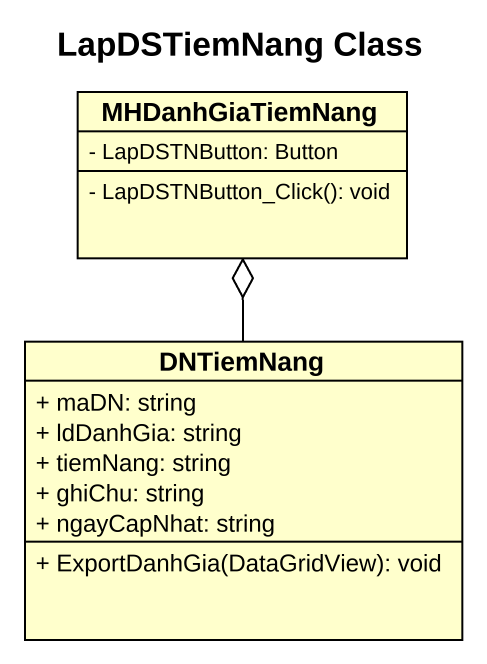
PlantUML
@startuml
title LapDSTiemNang Class
hide circle
hide empty members
skinparam classAttributeIconSize 0
class MHDanhGiaTiemNang {
  - LapDSTNButton: Button
  - LapDSTNButton_Click(): void
}
class DNTiemNang {
  + maDN: string
  + ldDanhGia: string
  + tiemNang: string
  + ghiChu: string
  + ngayCapNhat: string
  + ExportDanhGia(DataGridView): void
}
DNTiemNang -up-o MHDanhGiaTiemNang
@enduml
